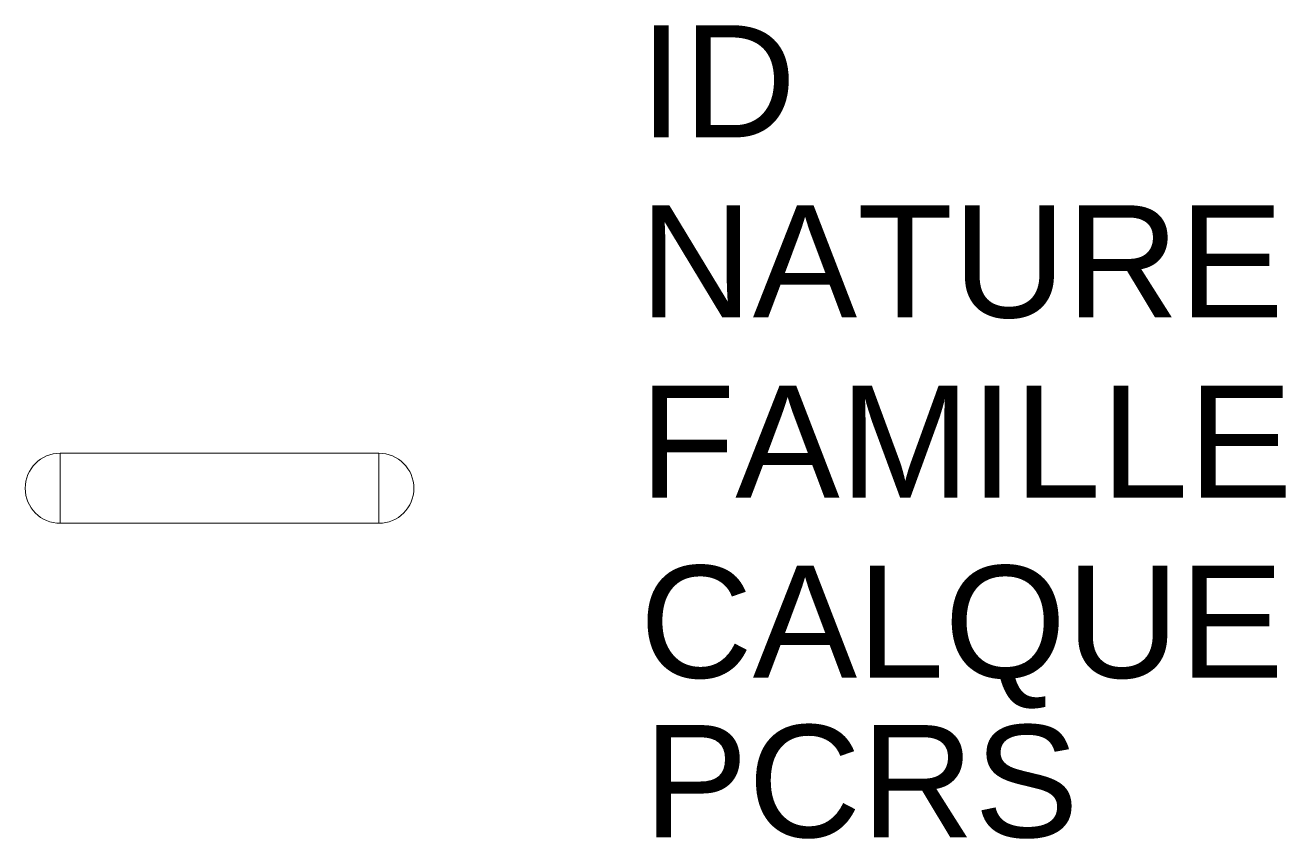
# Model space of a CAD drawing. Header units: metres. Extents: x 0 to 2.25, y -0.63 to 0.83.
import ezdxf

# ---------------------------------------------------------------- set-up
doc = ezdxf.new("R2010")
doc.units = ezdxf.units.M
doc.linetypes.add('Socle_Continu', pattern=[2.5, 2.5, 0])
doc.layers.add('SIGNV_SCS', color=20, linetype='Socle_Continu', lineweight=13)
doc.styles.get("Standard").update_dxf_attribs({"font": 'arial.ttf'})

msp = doc.modelspace()

# ---------------------------------------------------------------- linework, layer by layer
at = {"layer": 'SIGNV_SCS', "linetype": 'Socle_Continu'}
for p, q in [((0.0625, 0.0625), (0.6306, 0.0625)), ((0.6306, 0.0625), (0.0625, 0.0625)), ((0.0625, -0.0625), (0.0625, 0.0625)), ((0.6306, -0.0625), (0.6306, 0.0625)), ((0.0625, -0.0625), (0.6306, -0.0625))]:
    msp.add_line(p, q, dxfattribs=at)
for centre, start, end in [((0.0625, 0), 90, 270), ((0.6306, 0), 270, 90)]:
    msp.add_arc(centre, 0.0625, start, end, dxfattribs=at)

# ---------------------------------------------------------------- texts
at = {"layer": 'SIGNV_SCS', "linetype": 'Socle_Continu', "flags": 9}
for tag, p, s in [('ID', (1.0955, 0.6259), 'HP_0570'), ('NATURE', (1.0955, 0.3046), 'Panneau de signalisation double'), ('FAMILLE', (1.0955, -0.0167), 'Signalisation verticale'), ('CALQUE', (1.0955, -0.338), 'SIGNV_SCS'), ('PCRS', (1.1025, -0.6223), 'HabillageSymbole')]:
    msp.add_attdef(tag, p, s, height=0.2, dxfattribs=at)

doc.saveas('drawing.dxf')
